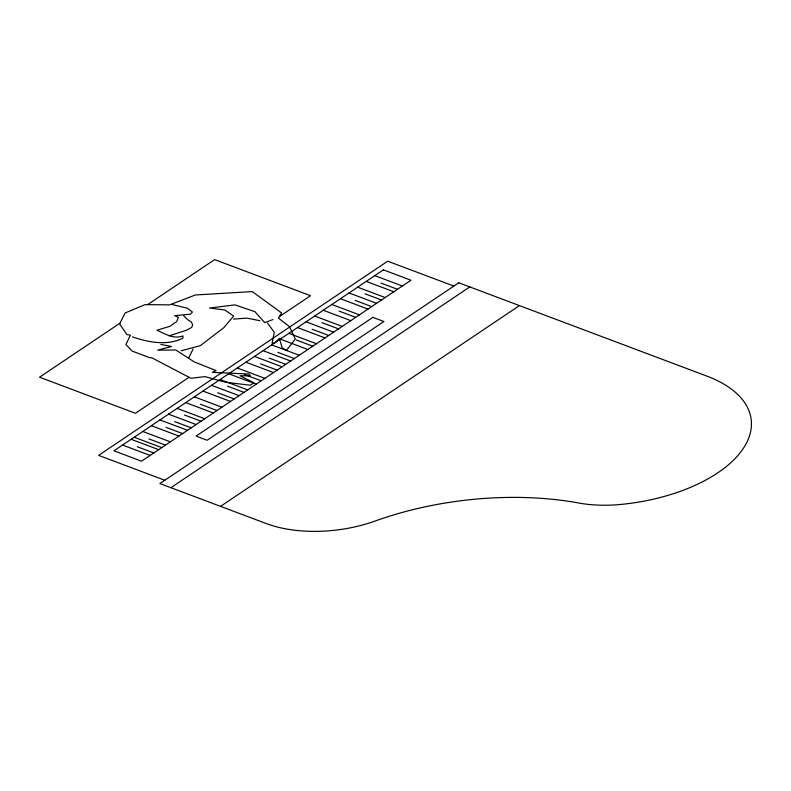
<?xml version="1.0" encoding="UTF-8"?>
<svg xmlns="http://www.w3.org/2000/svg" width="791" height="791" viewBox="0 0 791 791"><rect width="100%" height="100%" fill="white"/><g stroke="black" fill="none" stroke-linecap="round" stroke-linejoin="round"><path stroke-width="1.19" d="M188.92 357.601L193.063 349.108M119.945 323.212L39.55 377.208L135.449 413.278L189.039 377.287M147.581 304.654L214.628 259.616L310.527 295.696L279.342 316.637M170.905 487.691L469.814 286.925M220.541 506.359L519.44 305.593M272.984 319.554L264.807 322.619L254.88 311.674L234.947 304.891L209.526 308.035L224.941 310.013L233.622 316.064L223.952 327.573L200.281 345.677L181.129 350.779M169.215 335.809L186.409 330.262L191.719 327.365L192.668 324.844L191.432 322.026L187.694 319.752L183.65 315.718M233.523 319.089L246.891 318.111L259.932 320.721M160.84 344.431L171.489 346.498L157.627 350.166L175.81 349.998L194.161 361.853L216.022 370.603L212.334 372.383L248.947 374.014L250.47 375.844L240.049 375.755L253.911 382.795L250.302 385.227L225.237 382.211L205.047 376.605L190.947 378.286L151.872 357.809L149.42 357.631L132.206 351.085L125.888 344.55L130.466 335.176L126.837 334.553L119.629 323.835L125.126 312.969L145.119 304.624L169.62 304.871L195.357 294.974L252.24 291.592L281.576 312.92L278.442 318.14L289.417 326.574L295.3 338.904L286.52 350.393L282.16 347.842L279.401 338.439L274.655 342.987L272.084 343.284L274.269 332.279L267.536 323.064M172.141 304.525L187.427 308.243L192.401 312.04L190.522 314.146L174.603 315.678L178.341 317.31L176.759 321.512L169.877 326.327L157.063 330.193C165.042 334.01 173.911 339.458 182.948 335.918L182.939 338.202C166.96 346.023 148.53 342.335 132.394 336.867M453.876 286.075L387.699 261.188L98.618 455.359L164.795 480.246M374.805 275.634L402.372 286.006M380.926 283.079L397.468 289.298M366.213 281.398L393.78 291.77M357.611 287.173L385.187 297.545M364.958 293.797L381.509 300.016M349.019 292.947L376.595 303.319M355.139 300.392L371.681 306.611M340.427 298.721L368.003 309.093M331.834 304.495L359.411 314.858M339.181 311.11L355.723 317.339M323.242 310.26L350.809 320.632M314.65 316.034L342.216 326.406M321.996 322.659L338.538 328.878M306.058 321.808L333.624 332.18M312.168 329.254L328.72 335.473M297.465 327.583L325.032 337.945M288.863 333.347L316.44 343.719M296.21 339.972L312.752 346.191M280.271 339.121L307.847 349.493M271.679 344.896L299.255 355.268M277.799 352.341L294.341 358.56M263.087 350.67L290.663 361.042M269.207 358.115L285.749 364.335M254.494 356.434L282.061 366.806M260.615 363.89L277.157 370.109M245.902 362.209L273.468 372.581M237.31 367.983L264.876 378.355M244.656 374.608L261.198 380.827M228.708 373.757L256.284 384.129M220.116 379.522L247.692 389.894M227.462 386.146L244.004 392.376M211.523 385.296L239.1 395.668M217.644 392.741L234.185 398.971M202.931 391.07L230.507 401.442M194.339 396.845L221.905 407.217M200.459 404.29L217.001 410.509M185.747 402.609L213.313 412.981M177.154 408.383L204.721 418.755M184.501 415.008L201.043 421.227M168.562 414.158L196.128 424.53M174.673 421.603L191.214 427.822M159.96 419.932L187.536 430.304M166.08 427.377L182.622 433.597M151.368 425.706L178.944 436.068M142.776 431.471L170.352 441.843M148.896 438.916L165.438 445.145M134.183 437.245L161.76 447.617M131.138 439.292L158.714 449.664M137.258 446.737L153.8 452.956M122.546 445.056L150.122 455.428M383.398 269.86L113.953 450.83L141.53 461.202L410.964 280.232L383.398 269.86M372.887 317.359L196.109 436.098L207.133 440.251L383.922 321.512L372.887 317.359M458.79 282.783L159.881 483.548L266.33 523.583A96.809 49.863 -6.8 0 0 375.152 521.032A221.114 113.884 -6.8 0 1 580.653 503.363A89.067 45.868 -6.8 0 0 620.5 504.47A133.6 68.807 -6.8 0 0 743.095 448.744A133.6 68.807 -6.8 0 0 706.927 376.12L458.79 282.783"/></g></svg>
